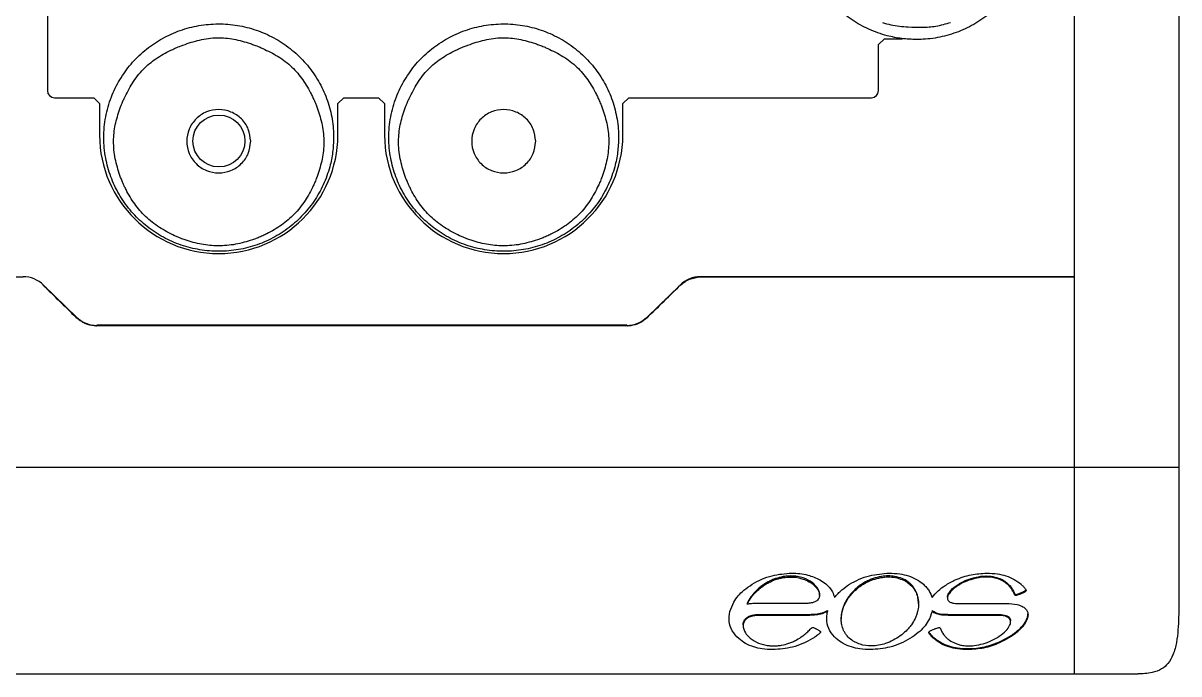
# Model space of a CAD drawing. Extents: x -49 to 275, y -8 to 142.
# Drawn here: x 26.48 to 36.42, y 20.09 to 25.69 of the extents above; entities that cross this region are included whole.
import ezdxf
from ezdxf.enums import TextEntityAlignment as Align

# ---------------------------------------------------------------- set-up
doc = ezdxf.new("R2010")
doc.units = 0
doc.header["$LTSCALE"] = 0.5
doc.header["$MEASUREMENT"] = 0
doc.layers.add('OBJECT', color=7, linetype='CONTINUOUS')
doc.layers.add('RISER', color=7, linetype='CONTINUOUS')
doc.styles.add('ARIAL', font='arial.ttf')

# ---------------------------------------------------------------- blocks, each defined once
blk = doc.blocks.new('*U47')
at = {"layer": 'RISER'}
for p, q in [((23.08, 8.2807), (23.08, -8.9225)), ((23.98, 8.3283), (23.98, -8.3283)), ((14.252, 6.2208), (14.252, -3.9048)), ((21.398, -3.5099), (21.448, -3.4604)), ((21.448, -3.4604), (21.6033, -3.4604)), ((21.398, -3.9048), (21.398, -3.5099)), ((14.314, -3.9662), (14.65, -3.9662)), ((14.7, -4.0157), (14.65, -3.9662)), ((16.8, -3.9662), (16.75, -4.0157)), ((16.8, -3.9662), (17.1, -3.9662)), ((17.15, -4.0157), (17.1, -3.9662)), ((19.25, -3.9662), (19.2, -4.0157)), ((19.25, -3.9662), (21.336, -3.9662)), ((14.7, -4.0157), (14.7, -4.2901)), ((16.75, -4.2901), (16.75, -4.0157)), ((17.15, -4.0157), (17.15, -4.2901)), ((19.2, -4.2901), (19.2, -4.0157)), ((11.01, -5.5065), (14.0433, -5.5065)), ((19.8667, -5.5065), (23.08, -5.5065)), ((19.8701, -5.5065), (19.8702, -5.5081)), ((23.08, -5.5081), (19.8702, -5.5081)), ((14.2129, -5.5761), (14.2159, -5.579)), ((14.2154, -5.5746), (14.2159, -5.579)), ((14.5021, -5.8534), (14.2185, -5.5775)), ((19.6915, -5.5775), (19.4079, -5.8534)), ((19.6948, -5.5787), (19.6943, -5.5748)), ((19.6984, -5.5753), (19.6948, -5.5787)), ((14.493, -5.8503), (14.4976, -5.8548)), ((14.4976, -5.8548), (14.4969, -5.8484)), ((19.4102, -5.8513), (19.4106, -5.8555)), ((19.4131, -5.8531), (19.4106, -5.8555)), ((14.6733, -5.9244), (14.6736, -5.9274)), ((19.2354, -5.9274), (14.6736, -5.9274)), ((19.2327, -5.9244), (14.6773, -5.9244)), ((19.2354, -5.9274), (19.235, -5.9244)), ((23.98, -7.1484), (-23.08, -7.1484)), ((20.513, -8.1026), (20.513, -8.1114)), ((20.643, -8.0805), (20.643, -8.0893)), ((20.6864, -8.0831), (20.6864, -8.0919)), ((20.6876, -8.0833), (20.6876, -8.092)), ((21.3521, -8.1027), (21.3521, -8.1114)), ((21.6016, -8.1026), (21.6016, -8.1114)), ((22.2781, -8.083), (22.2781, -8.0917)), ((22.3215, -8.0805), (22.3215, -8.0893)), ((22.4407, -8.1026), (22.4407, -8.1114)), ((20.3941, -8.166), (20.3941, -8.1748)), ((20.8909, -8.2458), (20.8909, -8.237)), ((21.2317, -8.166), (21.2317, -8.1748)), ((21.6893, -8.166), (21.6893, -8.1748)), ((22.5284, -8.166), (22.5284, -8.1748)), ((22.5643, -8.2251), (22.5643, -8.2339)), ((22.5897, -8.2375), (22.5897, -8.2463)), ((22.6209, -8.2256), (22.6209, -8.2344)), ((22.6532, -8.2107), (22.6532, -8.2194)), ((20.268, -8.3154), (20.268, -8.3241)), ((20.2982, -8.264), (20.2982, -8.2728)), ((20.7709, -8.317), (20.3531, -8.317)), ((21.1377, -8.2636), (21.1377, -8.2723)), ((21.7414, -8.3117), (21.737, -8.264)), ((21.737, -8.264), (21.737, -8.2728)), ((21.7418, -8.3204), (21.7418, -8.3116)), ((21.9898, -8.2628), (21.9898, -8.2715)), ((22.0815, -8.317), (22.4993, -8.317)), ((20.3781, -8.4106), (20.8063, -8.4106)), ((20.3781, -8.4106), (20.3781, -8.4193)), ((20.8063, -8.4193), (20.3781, -8.4193)), ((20.8063, -8.4106), (20.8063, -8.4193)), ((20.9599, -8.3764), (20.9599, -8.3852)), ((21.0767, -8.4438), (21.0767, -8.4525)), ((21.0851, -8.3775), (21.0851, -8.3863)), ((21.8591, -8.3768), (21.8591, -8.3855)), ((21.9954, -8.4106), (22.4236, -8.4106)), ((21.9954, -8.4106), (21.9954, -8.4193)), ((22.4236, -8.4193), (21.9954, -8.4193)), ((22.4236, -8.4106), (22.4236, -8.4193)), ((20.2335, -8.5001), (20.2335, -8.5089)), ((22.5326, -8.4759), (22.5326, -8.4671)), ((20.8969, -8.56), (20.8969, -8.5687)), ((21.8334, -8.5661), (21.8364, -8.5711)), ((21.8364, -8.5711), (21.8364, -8.5798)), ((21.8719, -8.6103), (21.8719, -8.6191)), ((22.1666, -8.7056), (22.1666, -8.7143)), ((22.4381, -8.6469), (22.4381, -8.6556)), ((-23.63, -8.9228), (23.63, -8.9225))]:
    blk.add_line(p, q, dxfattribs=at)
blk.add_circle((15.7265, -4.3388), 0.2235, dxfattribs=at)
for centre, radius, start, end in [((14.3137, -3.9045), 0.0617, 180.28153, 270.27879), ((21.3363, -3.9045), 0.0617, 269.72121, 359.71847), ((15.725, -4.2821), 1.025, 180.44237, 359.55763), ((18.175, -4.2821), 1.025, 180.44237, 359.55763), ((14.0435, -5.7578), 0.2513, 45.84512, 90.04625), ((19.8665, -5.7578), 0.2513, 89.95375, 134.15488), ((14.6771, -5.6732), 0.2513, 225.84512, 270.04625), ((19.2329, -5.6732), 0.2513, 269.95375, 314.15488)]:
    blk.add_arc(centre, radius, start, end, dxfattribs=at)
for centre, start_param, end_param in [((19.8796, -5.8389), 6.233562, 6.259048), ((14.6643, -5.5966), 3.062388, 3.091969), ((19.226, -5.5966), 3.091969, 3.124316)]:
    blk.add_ellipse(centre, major_axis=(-0.0217, 0.3304), ratio=0.754475, start_param=start_param, end_param=end_param, dxfattribs=at)
for points, knots in [([(21.725, -3.4655), (21.7506, -3.4649), (21.8315, -3.463), (21.9668, -3.4401), (22.125, -3.387), (22.2716, -3.3074), (22.4033, -3.205), (22.5152, -3.0816), (22.6052, -2.9416), (22.6695, -2.7886), (22.7074, -2.6273), (22.7169, -2.462), (22.6988, -2.2975), (22.6526, -2.1385), (22.5806, -1.9893), (22.4839, -1.8544), (22.3662, -1.7371), (22.2299, -1.6415), (22.0754, -1.5673), (21.9053, -1.5204), (21.7252, -1.5037), (21.5493, -1.5197), (21.3835, -1.5648), (21.2315, -1.6346), (21.0941, -1.729), (20.9744, -1.8443), (20.8764, -1.9783), (20.8018, -2.1264), (20.754, -2.2852), (20.7332, -2.4496), (20.7412, -2.6153), (20.7767, -2.7774), (20.8397, -2.931), (20.9273, -3.0721), (21.0379, -3.1963), (21.1676, -3.3005), (21.3133, -3.3815), (21.4584, -3.4328), (21.5969, -3.4607), (21.6823, -3.4639), (21.725, -3.4655)], [0, 0, 0, 0, 0.012369, 0.039188, 0.066004, 0.092867, 0.119729, 0.146645, 0.173563, 0.200423, 0.227286, 0.254123, 0.280962, 0.307781, 0.3346, 0.361406, 0.388209, 0.415041, 0.441871, 0.470932, 0.499993, 0.528969, 0.555908, 0.582845, 0.609654, 0.63646, 0.663297, 0.690132, 0.716998, 0.743864, 0.770762, 0.797663, 0.824538, 0.851415, 0.878245, 0.905076, 0.931888, 0.958699, 0.97935, 1, 1, 1, 1]), ([(16.7128, -4.3095), (16.7122, -4.2842), (16.7102, -4.204), (16.6871, -4.07), (16.6335, -3.9134), (16.5531, -3.7682), (16.4497, -3.6378), (16.3251, -3.5269), (16.1837, -3.4379), (16.0292, -3.3742), (15.8663, -3.3366), (15.6994, -3.3272), (15.5332, -3.3452), (15.3727, -3.3909), (15.222, -3.4622), (15.0858, -3.5579), (14.9674, -3.6745), (14.8708, -3.8095), (14.7959, -3.9625), (14.7485, -4.1309), (14.7317, -4.3093), (14.7479, -4.4834), (14.7933, -4.6477), (14.8639, -4.7981), (14.9592, -4.9342), (15.0756, -5.0528), (15.2109, -5.1499), (15.3605, -5.2237), (15.5208, -5.271), (15.6869, -5.2917), (15.8542, -5.2837), (16.0179, -5.2486), (16.173, -5.1862), (16.3155, -5.0994), (16.4409, -4.9899), (16.5461, -4.8614), (16.6279, -4.7171), (16.6797, -4.5734), (16.7079, -4.4363), (16.7111, -4.3517), (16.7128, -4.3095)], [0, 0, 0, 0, 0.012369, 0.039188, 0.066004, 0.092867, 0.119729, 0.146645, 0.173563, 0.200423, 0.227286, 0.254123, 0.280962, 0.307781, 0.3346, 0.361406, 0.388209, 0.415041, 0.441871, 0.470932, 0.499993, 0.528969, 0.555908, 0.582845, 0.609654, 0.63646, 0.663297, 0.690132, 0.716998, 0.743864, 0.770762, 0.797663, 0.824538, 0.851415, 0.878245, 0.905076, 0.931888, 0.958699, 0.97935, 1, 1, 1, 1]), ([(19.1628, -4.3095), (19.1622, -4.2842), (19.1602, -4.204), (19.1371, -4.07), (19.0835, -3.9134), (19.0031, -3.7682), (18.8997, -3.6378), (18.7751, -3.5269), (18.6337, -3.4379), (18.4792, -3.3742), (18.3163, -3.3366), (18.1494, -3.3272), (17.9832, -3.3452), (17.8227, -3.3909), (17.672, -3.4622), (17.5358, -3.5579), (17.4174, -3.6745), (17.3208, -3.8095), (17.2459, -3.9625), (17.1985, -4.1309), (17.1817, -4.3093), (17.1979, -4.4834), (17.2433, -4.6477), (17.3139, -4.7981), (17.4092, -4.9342), (17.5256, -5.0528), (17.6609, -5.1499), (17.8105, -5.2237), (17.9708, -5.271), (18.1369, -5.2917), (18.3042, -5.2837), (18.4679, -5.2486), (18.623, -5.1862), (18.7655, -5.0994), (18.8909, -4.9899), (18.9961, -4.8614), (19.0779, -4.7171), (19.1297, -4.5734), (19.1579, -4.4363), (19.1611, -4.3517), (19.1628, -4.3095)], [0, 0, 0, 0, 0.012369, 0.039188, 0.066004, 0.092867, 0.119729, 0.146645, 0.173563, 0.200423, 0.227286, 0.254123, 0.280962, 0.307781, 0.3346, 0.361406, 0.388209, 0.415041, 0.441871, 0.470932, 0.499993, 0.528969, 0.555908, 0.582845, 0.609654, 0.63646, 0.663297, 0.690132, 0.716998, 0.743864, 0.770762, 0.797663, 0.824538, 0.851415, 0.878245, 0.905076, 0.931888, 0.958699, 0.97935, 1, 1, 1, 1]), ([(21.4306, -3.3187), (21.4547, -3.3262), (21.5272, -3.3489), (21.642, -3.3566), (21.7724, -3.3629), (21.8959, -3.3544), (21.976, -3.331), (22.0178, -3.3189)], [0, 0, 0, 0, 0.126691, 0.380681, 0.580737, 0.780811, 1, 1, 1, 1]), ([(15.4178, -3.5134), (15.465, -3.4974), (15.5607, -3.465), (15.7089, -3.4454), (15.8573, -3.4584), (15.9624, -3.489), (16.0205, -3.5093), (16.0322, -3.5134)], [0, 0, 0, 0, 0.237104, 0.480078, 0.70645, 0.941153, 1, 1, 1, 1]), ([(17.8678, -3.5134), (17.915, -3.4974), (18.0107, -3.465), (18.1589, -3.4454), (18.3073, -3.4584), (18.4124, -3.489), (18.4705, -3.5093), (18.4822, -3.5134)], [0, 0, 0, 0, 0.237104, 0.480078, 0.70645, 0.941153, 1, 1, 1, 1]), ([(14.9117, -3.973), (14.9339, -3.9285), (14.9791, -3.8384), (15.0712, -3.7203), (15.1846, -3.6258), (15.2792, -3.5745), (15.3349, -3.5481), (15.3461, -3.5428)], [0, 0, 0, 0, 0.237041, 0.479952, 0.706243, 0.940855, 1, 1, 1, 1]), ([(15.3461, -3.5428), (15.3595, -3.5368), (15.3831, -3.5263), (15.4073, -3.5173), (15.4178, -3.5134)], [0, 0, 0, 0, 0.566902, 1, 1, 1, 1]), ([(16.0322, -3.5134), (16.0459, -3.5185), (16.0701, -3.5276), (16.0937, -3.5382), (16.1039, -3.5428)], [0, 0, 0, 0, 0.56691, 1, 1, 1, 1]), ([(16.1039, -3.5428), (16.1484, -3.5644), (16.2385, -3.6082), (16.3559, -3.6976), (16.4523, -3.8109), (16.5063, -3.9067), (16.533, -3.9619), (16.5383, -3.973)], [0, 0, 0, 0, 0.237041, 0.479952, 0.706243, 0.940855, 1, 1, 1, 1]), ([(17.3617, -3.973), (17.3839, -3.9285), (17.4291, -3.8384), (17.5212, -3.7203), (17.6346, -3.6258), (17.7292, -3.5745), (17.7849, -3.5481), (17.7961, -3.5428)], [0, 0, 0, 0, 0.237041, 0.479952, 0.706243, 0.940855, 1, 1, 1, 1]), ([(17.7961, -3.5428), (17.8095, -3.5368), (17.8331, -3.5263), (17.8573, -3.5173), (17.8678, -3.5134)], [0, 0, 0, 0, 0.566902, 1, 1, 1, 1]), ([(18.4822, -3.5134), (18.4959, -3.5185), (18.5201, -3.5276), (18.5437, -3.5382), (18.5539, -3.5428)], [0, 0, 0, 0, 0.56691, 1, 1, 1, 1]), ([(18.5539, -3.5428), (18.5984, -3.5644), (18.6885, -3.6082), (18.8059, -3.6976), (18.9023, -3.8109), (18.9563, -3.9067), (18.983, -3.9619), (18.9883, -3.973)], [0, 0, 0, 0, 0.237041, 0.479952, 0.706243, 0.940855, 1, 1, 1, 1]), ([(14.8819, -4.044), (14.8871, -4.0304), (14.8963, -4.0064), (14.907, -3.9831), (14.9117, -3.973)], [0, 0, 0, 0, 0.56691, 1, 1, 1, 1]), ([(16.5383, -3.973), (16.5444, -3.9862), (16.555, -4.0096), (16.5641, -4.0336), (16.568, -4.044)], [0, 0, 0, 0, 0.566902, 1, 1, 1, 1]), ([(17.3319, -4.044), (17.3371, -4.0304), (17.3463, -4.0064), (17.357, -3.9831), (17.3617, -3.973)], [0, 0, 0, 0, 0.56691, 1, 1, 1, 1]), ([(18.9883, -3.973), (18.9944, -3.9862), (19.005, -4.0096), (19.0141, -4.0336), (19.018, -4.044)], [0, 0, 0, 0, 0.566902, 1, 1, 1, 1]), ([(14.8819, -4.6524), (14.8662, -4.6052), (14.8344, -4.5096), (14.8166, -4.361), (14.8286, -4.215), (14.8574, -4.1131), (14.8778, -4.0556), (14.8819, -4.044)], [0, 0, 0, 0, 0.237104, 0.480078, 0.70645, 0.941153, 1, 1, 1, 1]), ([(16, -4.3408), (15.9959, -4.3765), (15.9876, -4.4478), (15.924, -4.5385), (15.833, -4.599), (15.7249, -4.6202), (15.6171, -4.599), (15.5256, -4.5385), (15.4643, -4.4478), (15.4428, -4.3407), (15.4644, -4.2337), (15.5256, -4.1432), (15.6172, -4.0826), (15.7252, -4.0614), (15.8333, -4.0828), (15.9241, -4.1434), (15.9876, -4.234), (15.9959, -4.3052), (16, -4.3408)], [0, 0, 0, 0, 0.062492, 0.125041, 0.187557, 0.250026, 0.312475, 0.37493, 0.437417, 0.500163, 0.562611, 0.625071, 0.687568, 0.750119, 0.812629, 0.875095, 0.937543, 1, 1, 1, 1]), ([(16.568, -4.044), (16.5838, -4.0904), (16.6156, -4.1842), (16.6334, -4.3291), (16.6214, -4.4771), (16.5926, -4.5832), (16.5722, -4.6409), (16.568, -4.6524)], [0, 0, 0, 0, 0.237104, 0.480078, 0.70645, 0.941153, 1, 1, 1, 1]), ([(17.3319, -4.6524), (17.3162, -4.6052), (17.2844, -4.5096), (17.2666, -4.361), (17.2786, -4.215), (17.3074, -4.1131), (17.3278, -4.0556), (17.3319, -4.044)], [0, 0, 0, 0, 0.237104, 0.480078, 0.70645, 0.941153, 1, 1, 1, 1]), ([(18.45, -4.3408), (18.4459, -4.3765), (18.4376, -4.4478), (18.374, -4.5385), (18.283, -4.599), (18.1749, -4.6202), (18.0671, -4.599), (17.9756, -4.5385), (17.9143, -4.4478), (17.8928, -4.3407), (17.9144, -4.2337), (17.9756, -4.1432), (18.0672, -4.0826), (18.1752, -4.0614), (18.2833, -4.0828), (18.3741, -4.1434), (18.4376, -4.234), (18.4459, -4.3052), (18.45, -4.3408)], [0, 0, 0, 0, 0.062492, 0.125041, 0.187557, 0.250026, 0.312475, 0.37493, 0.437417, 0.500163, 0.562611, 0.625071, 0.687568, 0.750119, 0.812629, 0.875095, 0.937543, 1, 1, 1, 1]), ([(19.018, -4.044), (19.0338, -4.0904), (19.0656, -4.1842), (19.0834, -4.3291), (19.0714, -4.4771), (19.0426, -4.5832), (19.0222, -4.6409), (19.018, -4.6524)], [0, 0, 0, 0, 0.237104, 0.480078, 0.70645, 0.941153, 1, 1, 1, 1]), ([(14.9117, -4.7234), (14.9056, -4.7102), (14.895, -4.6868), (14.8859, -4.6628), (14.8819, -4.6524)], [0, 0, 0, 0, 0.566902, 1, 1, 1, 1]), ([(16.568, -4.6524), (16.5629, -4.666), (16.5537, -4.69), (16.543, -4.7133), (16.5383, -4.7234)], [0, 0, 0, 0, 0.56691, 1, 1, 1, 1]), ([(17.3617, -4.7234), (17.3556, -4.7102), (17.345, -4.6868), (17.3359, -4.6628), (17.3319, -4.6524)], [0, 0, 0, 0, 0.566902, 1, 1, 1, 1]), ([(19.018, -4.6524), (19.0129, -4.666), (19.0037, -4.69), (18.993, -4.7133), (18.9883, -4.7234)], [0, 0, 0, 0, 0.56691, 1, 1, 1, 1]), ([(15.3461, -5.1537), (15.3016, -5.1312), (15.2115, -5.0856), (15.0941, -4.9925), (14.9977, -4.8812), (14.9437, -4.7896), (14.917, -4.7345), (14.9117, -4.7234)], [0, 0, 0, 0, 0.237041, 0.479952, 0.706243, 0.940855, 1, 1, 1, 1]), ([(16.5383, -4.7234), (16.5161, -4.7671), (16.4709, -4.8554), (16.3788, -4.9698), (16.2654, -5.0663), (16.1708, -5.1218), (16.1151, -5.1483), (16.1039, -5.1537)], [0, 0, 0, 0, 0.237041, 0.479952, 0.706243, 0.940855, 1, 1, 1, 1]), ([(17.7961, -5.1537), (17.7516, -5.1312), (17.6615, -5.0856), (17.5441, -4.9925), (17.4477, -4.8812), (17.3937, -4.7896), (17.367, -4.7345), (17.3617, -4.7234)], [0, 0, 0, 0, 0.237041, 0.479952, 0.706243, 0.940855, 1, 1, 1, 1]), ([(18.9883, -4.7234), (18.9661, -4.7671), (18.9209, -4.8554), (18.8288, -4.9698), (18.7154, -5.0663), (18.6208, -5.1218), (18.5651, -5.1483), (18.5539, -5.1537)], [0, 0, 0, 0, 0.237041, 0.479952, 0.706243, 0.940855, 1, 1, 1, 1]), ([(15.4178, -5.1831), (15.4041, -5.1779), (15.3799, -5.1689), (15.3563, -5.1583), (15.3461, -5.1537)], [0, 0, 0, 0, 0.56691, 1, 1, 1, 1]), ([(16.1039, -5.1537), (16.0905, -5.1596), (16.0669, -5.1702), (16.0427, -5.1792), (16.0322, -5.1831)], [0, 0, 0, 0, 0.566902, 1, 1, 1, 1]), ([(17.8678, -5.1831), (17.8541, -5.1779), (17.8299, -5.1689), (17.8063, -5.1583), (17.7961, -5.1537)], [0, 0, 0, 0, 0.56691, 1, 1, 1, 1]), ([(18.5539, -5.1537), (18.5405, -5.1596), (18.5169, -5.1702), (18.4927, -5.1792), (18.4822, -5.1831)], [0, 0, 0, 0, 0.566902, 1, 1, 1, 1]), ([(16.0322, -5.1831), (15.985, -5.1982), (15.8893, -5.2288), (15.7411, -5.2446), (15.5927, -5.2337), (15.4876, -5.2073), (15.4295, -5.1871), (15.4178, -5.1831)], [0, 0, 0, 0, 0.237104, 0.480078, 0.70645, 0.941153, 1, 1, 1, 1]), ([(18.4822, -5.1831), (18.435, -5.1982), (18.3393, -5.2288), (18.1911, -5.2446), (18.0427, -5.2337), (17.9376, -5.2073), (17.8795, -5.1871), (17.8678, -5.1831)], [0, 0, 0, 0, 0.237104, 0.480078, 0.70645, 0.941153, 1, 1, 1, 1]), ([(19.6984, -5.5753), (19.7225, -5.5569), (19.7713, -5.5198), (19.8328, -5.5121), (19.8639, -5.5082)], [0, 0, 0, 0, 0.494204, 1, 1, 1, 1]), ([(14.2159, -5.579), (14.2284, -5.5912), (14.2811, -5.6429), (14.3735, -5.7332), (14.4534, -5.8115), (14.493, -5.8503)], [0, 0, 0, 0, 0.134735, 0.571092, 1, 1, 1, 1]), ([(19.4131, -5.8531), (19.4538, -5.8135), (19.5454, -5.7242), (19.6393, -5.6328), (19.6925, -5.5809), (19.6948, -5.5787)], [0, 0, 0, 0, 0.433403, 0.9757115, 1, 1, 1, 1]), ([(14.4976, -5.8548), (14.522, -5.8742), (14.5682, -5.911), (14.6311, -5.9253), (14.6624, -5.927), (14.6662, -5.9272)], [0, 0, 0, 0, 0.495987, 0.938378, 1, 1, 1, 1]), ([(19.2434, -5.9272), (19.2523, -5.9265), (19.2861, -5.924), (19.3473, -5.9064), (19.3888, -5.8731), (19.4106, -5.8555)], [0, 0, 0, 0, 0.144553, 0.548828, 1, 1, 1, 1]), ([(20.311, -8.1518), (20.3382, -8.1365), (20.3924, -8.1061), (20.5059, -8.0669), (20.5943, -8.0603), (20.6511, -8.056)], [0, 0, 0, 0, 0.263139, 0.526196, 1, 1, 1, 1]), ([(20.513, -8.1026), (20.5019, -8.1067), (20.4798, -8.115), (20.4391, -8.1349), (20.4118, -8.1538), (20.3941, -8.166)], [0, 0, 0, 0, 0.260499, 0.520991, 1, 1, 1, 1]), ([(20.3941, -8.1748), (20.4036, -8.168), (20.4226, -8.1544), (20.4615, -8.1316), (20.4928, -8.1193), (20.513, -8.1114)], [0, 0, 0, 0, 0.2604662, 0.5209521, 1, 1, 1, 1]), ([(20.643, -8.0805), (20.6318, -8.0808), (20.6096, -8.0814), (20.5656, -8.0871), (20.534, -8.0964), (20.513, -8.1026)], [0, 0, 0, 0, 0.25183, 0.503651, 1, 1, 1, 1]), ([(20.513, -8.1114), (20.5235, -8.108), (20.5447, -8.1013), (20.5879, -8.092), (20.621, -8.0904), (20.643, -8.0893)], [0, 0, 0, 0, 0.251802, 0.503619, 1, 1, 1, 1]), ([(20.6864, -8.0831), (20.6827, -8.0827), (20.6753, -8.0819), (20.6608, -8.0808), (20.65, -8.0807), (20.643, -8.0805)], [0, 0, 0, 0, 0.2583393, 0.5166743, 1, 1, 1, 1]), ([(20.643, -8.0893), (20.6467, -8.0893), (20.6542, -8.0894), (20.6687, -8.09), (20.6795, -8.0912), (20.6864, -8.0919)], [0, 0, 0, 0, 0.25833, 0.516663, 1, 1, 1, 1]), ([(20.6511, -8.056), (20.6745, -8.0568), (20.7213, -8.0584), (20.8052, -8.0729), (20.8603, -8.0988), (20.8944, -8.1147)], [0, 0, 0, 0, 0.276591, 0.5533509, 1, 1, 1, 1]), ([(20.6876, -8.0833), (20.6875, -8.0833), (20.6873, -8.0832), (20.6869, -8.0832), (20.6866, -8.0832), (20.6864, -8.0831)], [0, 0, 0, 0, 0.258028, 0.516047, 1, 1, 1, 1]), ([(20.6864, -8.0919), (20.6865, -8.0919), (20.6867, -8.0919), (20.6871, -8.092), (20.6874, -8.092), (20.6876, -8.092)], [0, 0, 0, 0, 0.258014, 0.516031, 1, 1, 1, 1]), ([(20.8902, -8.237), (20.8903, -8.2345), (20.8912, -8.2219), (20.8806, -8.1943), (20.8505, -8.1528), (20.7896, -8.1094), (20.7292, -8.0891), (20.6923, -8.0839), (20.6876, -8.0833)], [0, 0, 0, 0, 0.0281592, 0.143499, 0.3231236, 0.5980939, 0.9481537, 1, 1, 1, 1]), ([(20.6876, -8.092), (20.7213, -8.0994), (20.7806, -8.1122), (20.8438, -8.156), (20.877, -8.1961), (20.8902, -8.2279), (20.8918, -8.2531), (20.8855, -8.2734), (20.8716, -8.291), (20.846, -8.3068), (20.8107, -8.3157), (20.7836, -8.3166), (20.7709, -8.317)], [0, 0, 0, 0, 0.235561, 0.413554, 0.52489, 0.602005, 0.65791, 0.70544, 0.753004, 0.814253, 0.912454, 1, 1, 1, 1]), ([(20.8944, -8.1147), (20.8944, -8.1147), (20.8944, -8.1147), (20.8944, -8.1147), (20.8944, -8.1147), (20.8944, -8.1147), (20.8945, -8.1147)], [0, 0, 0, 0, 0.451608, 0.62168, 0.792362, 1, 1, 1, 1]), ([(20.8945, -8.1147), (20.9114, -8.1257), (20.9536, -8.1531), (21.0014, -8.2049), (21.0145, -8.25), (21.0194, -8.2669)], [0, 0, 0, 0, 0.294688, 0.735582, 1, 1, 1, 1]), ([(21.1487, -8.1518), (21.1759, -8.1367), (21.2303, -8.1066), (21.3443, -8.0671), (21.4332, -8.0604), (21.4906, -8.056)], [0, 0, 0, 0, 0.261874, 0.523704, 1, 1, 1, 1]), ([(21.3521, -8.1027), (21.3408, -8.1069), (21.3182, -8.1152), (21.2772, -8.1353), (21.2495, -8.154), (21.2317, -8.166)], [0, 0, 0, 0, 0.2630115, 0.52601, 1, 1, 1, 1]), ([(21.2317, -8.1748), (21.2415, -8.168), (21.2609, -8.1543), (21.3004, -8.1317), (21.3319, -8.1193), (21.3521, -8.1114)], [0, 0, 0, 0, 0.262968, 0.525958, 1, 1, 1, 1]), ([(21.6016, -8.1026), (21.5801, -8.0957), (21.5225, -8.0771), (21.4349, -8.0791), (21.3753, -8.0961), (21.3521, -8.1027)], [0, 0, 0, 0, 0.266749, 0.714294, 1, 1, 1, 1]), ([(21.3521, -8.1114), (21.3736, -8.1052), (21.4351, -8.0875), (21.5231, -8.0855), (21.5821, -8.1049), (21.6016, -8.1114)], [0, 0, 0, 0, 0.2656074, 0.757334, 1, 1, 1, 1]), ([(21.4906, -8.056), (21.5208, -8.0572), (21.5762, -8.0594), (21.6554, -8.0782), (21.7258, -8.1065), (21.7649, -8.137), (21.7838, -8.1518)], [0, 0, 0, 0, 0.284529, 0.523068, 0.769282, 1, 1, 1, 1]), ([(21.6893, -8.166), (21.6832, -8.1592), (21.6708, -8.1455), (21.6425, -8.1225), (21.6178, -8.1105), (21.6016, -8.1026)], [0, 0, 0, 0, 0.25584, 0.511701, 1, 1, 1, 1]), ([(21.6016, -8.1114), (21.6102, -8.1152), (21.6273, -8.123), (21.6584, -8.1426), (21.6771, -8.162), (21.6893, -8.1748)], [0, 0, 0, 0, 0.255782, 0.511631, 1, 1, 1, 1]), ([(21.858, -8.2666), (21.8742, -8.2466), (21.9064, -8.2066), (21.9754, -8.1561), (22.0282, -8.1295), (22.0576, -8.1147)], [0, 0, 0, 0, 0.307995, 0.61401, 1, 1, 1, 1]), ([(21.99, -8.2627), (21.9899, -8.2623), (21.9891, -8.256), (21.9948, -8.239), (22.0162, -8.204), (22.0812, -8.1489), (22.1736, -8.1016), (22.2501, -8.088), (22.2781, -8.083)], [0, 0, 0, 0, 0.003793, 0.055462, 0.149714, 0.358123, 0.764642, 1, 1, 1, 1]), ([(22.2781, -8.0917), (22.2313, -8.1018), (22.1604, -8.117), (22.0763, -8.1635), (22.0284, -8.2016), (22.0011, -8.2354), (21.9911, -8.2577), (21.989, -8.2733), (21.9921, -8.2861), (21.9998, -8.2969), (22.0149, -8.3073), (22.043, -8.3157), (22.0668, -8.3165), (22.0815, -8.317)], [0, 0, 0, 0, 0.298856, 0.452963, 0.606368, 0.689238, 0.732761, 0.766128, 0.791993, 0.817907, 0.851137, 0.907619, 1, 1, 1, 1]), ([(22.0576, -8.1147), (22.0797, -8.1056), (22.1239, -8.0873), (22.2145, -8.0629), (22.2841, -8.0588), (22.3297, -8.056)], [0, 0, 0, 0, 0.25721, 0.514411, 1, 1, 1, 1]), ([(22.2781, -8.083), (22.2817, -8.0826), (22.289, -8.0819), (22.3034, -8.0808), (22.3143, -8.0807), (22.3215, -8.0805)], [0, 0, 0, 0, 0.250911, 0.501822, 1, 1, 1, 1]), ([(22.3215, -8.0893), (22.3179, -8.0893), (22.3106, -8.0894), (22.2961, -8.09), (22.2853, -8.091), (22.2781, -8.0917)], [0, 0, 0, 0, 0.250912, 0.501823, 1, 1, 1, 1]), ([(22.3215, -8.0805), (22.3327, -8.0808), (22.3549, -8.0814), (22.3954, -8.087), (22.4233, -8.0966), (22.4407, -8.1026)], [0, 0, 0, 0, 0.273129, 0.546339, 1, 1, 1, 1]), ([(22.4407, -8.1114), (22.4303, -8.1075), (22.4096, -8.0998), (22.3696, -8.0913), (22.34, -8.0901), (22.3215, -8.0893)], [0, 0, 0, 0, 0.273352, 0.546605, 1, 1, 1, 1]), ([(22.3297, -8.056), (22.3598, -8.0572), (22.4152, -8.0594), (22.4944, -8.0782), (22.5648, -8.1065), (22.6039, -8.137), (22.6228, -8.1518)], [0, 0, 0, 0, 0.284498, 0.523063, 0.769304, 1, 1, 1, 1]), ([(22.4407, -8.1026), (22.4493, -8.1065), (22.4664, -8.1142), (22.4975, -8.1339), (22.5161, -8.1533), (22.5284, -8.166)], [0, 0, 0, 0, 0.255817, 0.511701, 1, 1, 1, 1]), ([(22.5284, -8.1748), (22.5222, -8.168), (22.5099, -8.1543), (22.4816, -8.1312), (22.4569, -8.1192), (22.4407, -8.1114)], [0, 0, 0, 0, 0.255875, 0.51177, 1, 1, 1, 1]), ([(20.1201, -8.3863), (20.1299, -8.3587), (20.1543, -8.2897), (20.2257, -8.2106), (20.2869, -8.1684), (20.311, -8.1518)], [0, 0, 0, 0, 0.289087, 0.720187, 1, 1, 1, 1]), ([(20.3941, -8.166), (20.3845, -8.1736), (20.3652, -8.1888), (20.3317, -8.2205), (20.3112, -8.2471), (20.2982, -8.264)], [0, 0, 0, 0, 0.265172, 0.53037, 1, 1, 1, 1]), ([(20.2982, -8.2728), (20.3053, -8.2631), (20.3197, -8.2437), (20.3509, -8.2099), (20.3773, -8.1885), (20.3941, -8.1748)], [0, 0, 0, 0, 0.265234, 0.530444, 1, 1, 1, 1]), ([(21.0194, -8.2669), (21.0292, -8.255), (21.0489, -8.2313), (21.0912, -8.1915), (21.1264, -8.1672), (21.1487, -8.1518)], [0, 0, 0, 0, 0.268415, 0.536745, 1, 1, 1, 1]), ([(21.2317, -8.166), (21.2224, -8.1736), (21.2037, -8.1886), (21.1709, -8.2202), (21.1507, -8.2466), (21.1377, -8.2636)], [0, 0, 0, 0, 0.2627472, 0.5255142, 1, 1, 1, 1]), ([(21.1377, -8.2723), (21.1448, -8.2628), (21.1588, -8.2438), (21.1892, -8.2102), (21.2151, -8.1887), (21.2317, -8.1748)], [0, 0, 0, 0, 0.262797, 0.525573, 1, 1, 1, 1]), ([(21.737, -8.264), (21.7348, -8.2549), (21.7303, -8.2365), (21.7162, -8.2026), (21.6999, -8.1804), (21.6893, -8.166)], [0, 0, 0, 0, 0.25966, 0.519361, 1, 1, 1, 1]), ([(21.6893, -8.1748), (21.6953, -8.1824), (21.7071, -8.1976), (21.7251, -8.2298), (21.7324, -8.2559), (21.737, -8.2728)], [0, 0, 0, 0, 0.25966, 0.519362, 1, 1, 1, 1]), ([(21.7838, -8.1518), (21.7928, -8.1605), (21.8107, -8.178), (21.8386, -8.2154), (21.8505, -8.2468), (21.858, -8.2666)], [0, 0, 0, 0, 0.268645, 0.537421, 1, 1, 1, 1]), ([(22.5284, -8.166), (22.5321, -8.1707), (22.5396, -8.1801), (22.5524, -8.1995), (22.5596, -8.215), (22.5643, -8.2251)], [0, 0, 0, 0, 0.257713, 0.515439, 1, 1, 1, 1]), ([(22.5643, -8.2339), (22.5619, -8.2285), (22.5571, -8.2176), (22.5458, -8.1974), (22.5353, -8.1837), (22.5284, -8.1748)], [0, 0, 0, 0, 0.257728, 0.515456, 1, 1, 1, 1]), ([(22.5643, -8.2251), (22.5653, -8.2277), (22.567, -8.2317), (22.5703, -8.2362), (22.5736, -8.2385), (22.578, -8.2396), (22.5835, -8.2392), (22.5875, -8.2381), (22.5897, -8.2375)], [0, 0, 0, 0, 0.262353, 0.402703, 0.512768, 0.623096, 0.798046, 1, 1, 1, 1]), ([(22.5897, -8.2463), (22.5867, -8.2471), (22.5823, -8.2483), (22.5765, -8.2481), (22.5729, -8.2469), (22.5694, -8.244), (22.5666, -8.2394), (22.565, -8.2357), (22.5643, -8.2339)], [0, 0, 0, 0, 0.2777843, 0.4041328, 0.5112257, 0.6182554, 0.8152215, 1, 1, 1, 1]), ([(22.5897, -8.2375), (22.5924, -8.2367), (22.5977, -8.235), (22.6081, -8.2311), (22.6158, -8.2278), (22.6209, -8.2256)], [0, 0, 0, 0, 0.251495, 0.502932, 1, 1, 1, 1]), ([(22.6209, -8.2344), (22.6183, -8.2355), (22.6132, -8.2377), (22.6029, -8.242), (22.595, -8.2446), (22.5897, -8.2463)], [0, 0, 0, 0, 0.251414, 0.502838, 1, 1, 1, 1]), ([(22.6209, -8.2256), (22.6237, -8.2245), (22.6292, -8.2222), (22.6401, -8.2175), (22.648, -8.2134), (22.6532, -8.2107)], [0, 0, 0, 0, 0.251694, 0.503401, 1, 1, 1, 1]), ([(22.6532, -8.2194), (22.6506, -8.2209), (22.6454, -8.2237), (22.6346, -8.2287), (22.6263, -8.2321), (22.6209, -8.2344)], [0, 0, 0, 0, 0.251778, 0.503498, 1, 1, 1, 1]), ([(22.6228, -8.1518), (22.6263, -8.155), (22.6332, -8.1614), (22.6458, -8.1745), (22.6542, -8.185), (22.6596, -8.1919)], [0, 0, 0, 0, 0.258509, 0.517026, 1, 1, 1, 1]), ([(22.66, -8.192), (22.6624, -8.1955), (22.6657, -8.2), (22.6662, -8.2068), (22.6644, -8.211), (22.66, -8.2154), (22.6559, -8.2179), (22.6532, -8.2194)], [0, 0, 0, 0, 0.355197, 0.472141, 0.589961, 0.740825, 1, 1, 1, 1]), ([(22.6532, -8.2107), (22.6558, -8.2093), (22.6592, -8.2074), (22.6619, -8.2045), (22.6626, -8.2038)], [0, 0, 0, 0, 0.729003, 1, 1, 1, 1]), ([(22.6596, -8.1919), (22.6596, -8.1919), (22.6597, -8.1919), (22.6598, -8.192), (22.6599, -8.192), (22.66, -8.192)], [0, 0, 0, 0, 0.273694, 0.547351, 1, 1, 1, 1]), ([(20.2982, -8.264), (20.2953, -8.2682), (20.2896, -8.2766), (20.2791, -8.2935), (20.2724, -8.3067), (20.268, -8.3154)], [0, 0, 0, 0, 0.253573, 0.507148, 1, 1, 1, 1]), ([(20.268, -8.3241), (20.2702, -8.3196), (20.2747, -8.3107), (20.2844, -8.2933), (20.2927, -8.281), (20.2982, -8.2728)], [0, 0, 0, 0, 0.253578, 0.507155, 1, 1, 1, 1]), ([(20.3531, -8.317), (20.3453, -8.3171), (20.3295, -8.3173), (20.301, -8.3191), (20.2806, -8.3222), (20.268, -8.3241)], [0, 0, 0, 0, 0.275919, 0.551856, 1, 1, 1, 1]), ([(21.1377, -8.2636), (21.1318, -8.2726), (21.1198, -8.2908), (21.1003, -8.3283), (21.0911, -8.358), (21.0851, -8.3775)], [0, 0, 0, 0, 0.2565269, 0.5130839, 1, 1, 1, 1]), ([(21.0851, -8.3863), (21.088, -8.3759), (21.0938, -8.3553), (21.1099, -8.3165), (21.1267, -8.2898), (21.1377, -8.2723)], [0, 0, 0, 0, 0.2565875, 0.5131555, 1, 1, 1, 1]), ([(21.737, -8.2728), (21.7387, -8.283), (21.7421, -8.3035), (21.7422, -8.3418), (21.7369, -8.3691), (21.7335, -8.3863)], [0, 0, 0, 0, 0.2709663, 0.5418696, 1, 1, 1, 1]), ([(22.4993, -8.317), (22.53, -8.3182), (22.5752, -8.3199), (22.6294, -8.3378), (22.6591, -8.3573), (22.6769, -8.3812), (22.6845, -8.409), (22.6805, -8.4461), (22.6534, -8.5017), (22.5966, -8.5604), (22.5202, -8.6153), (22.4655, -8.6422), (22.4381, -8.6556)], [0, 0, 0, 0, 0.1517463, 0.2232793, 0.282798, 0.3284966, 0.3742726, 0.4317339, 0.5223033, 0.6932482, 0.8464971, 1, 1, 1, 1]), ([(23.98, -8.3283), (23.979, -8.4), (23.9775, -8.5083), (23.9612, -8.6524), (23.9359, -8.7516), (23.893, -8.8317), (23.8298, -8.8865), (23.7583, -8.9117), (23.6896, -8.9213), (23.6492, -8.9221), (23.63, -8.9225)], [0, 0, 0, 0, 0.269132, 0.40698, 0.544126, 0.651603, 0.742262, 0.849745, 0.928648, 1, 1, 1, 1]), ([(20.1953, -8.6191), (20.1753, -8.598), (20.1352, -8.5557), (20.1074, -8.4714), (20.1159, -8.4147), (20.1201, -8.3863)], [0, 0, 0, 0, 0.331584, 0.664851, 1, 1, 1, 1]), ([(20.3781, -8.4193), (20.349, -8.4209), (20.3091, -8.4231), (20.2648, -8.4459), (20.2434, -8.4677), (20.2333, -8.4939), (20.233, -8.5243), (20.2461, -8.5626), (20.2829, -8.6097), (20.3461, -8.6522), (20.4078, -8.6726), (20.4439, -8.678), (20.4516, -8.6792)], [0, 0, 0, 0, 0.1722766, 0.2356673, 0.2995805, 0.3574116, 0.4106956, 0.4921704, 0.6115145, 0.7801265, 0.9531087, 1, 1, 1, 1]), ([(20.2347, -8.5001), (20.2345, -8.4953), (20.2338, -8.4809), (20.2438, -8.4591), (20.2649, -8.4369), (20.3022, -8.418), (20.3426, -8.4112), (20.3705, -8.4107), (20.3781, -8.4106)], [0, 0, 0, 0, 0.0791621, 0.2376386, 0.3751801, 0.5666567, 0.8817382, 1, 1, 1, 1]), ([(20.8063, -8.4106), (20.8232, -8.41), (20.8578, -8.409), (20.9108, -8.3999), (20.9433, -8.3844), (20.9599, -8.3764)], [0, 0, 0, 0, 0.316756, 0.651042, 1, 1, 1, 1]), ([(20.9599, -8.3852), (20.9448, -8.3925), (20.9137, -8.4077), (20.8609, -8.4175), (20.8247, -8.4187), (20.8063, -8.4193)], [0, 0, 0, 0, 0.319108, 0.654916, 1, 1, 1, 1]), ([(21.0329, -8.6191), (21.0131, -8.5975), (20.9734, -8.5544), (20.947, -8.4702), (20.9554, -8.4141), (20.9596, -8.3863)], [0, 0, 0, 0, 0.334929, 0.671431, 1, 1, 1, 1]), ([(20.9596, -8.3863), (20.9597, -8.3862), (20.9597, -8.386), (20.9598, -8.3856), (20.9599, -8.3854), (20.9599, -8.3852)], [0, 0, 0, 0, 0.255446, 0.510893, 1, 1, 1, 1]), ([(21.0851, -8.3775), (21.0831, -8.3876), (21.0789, -8.4077), (21.0759, -8.4301), (21.0771, -8.442), (21.0772, -8.4438)], [0, 0, 0, 0, 0.4611975, 0.9225239, 1, 1, 1, 1]), ([(21.0814, -8.4997), (21.0798, -8.4896), (21.0765, -8.4693), (21.0764, -8.431), (21.0817, -8.4036), (21.0851, -8.3863)], [0, 0, 0, 0, 0.269902, 0.539747, 1, 1, 1, 1]), ([(21.8589, -8.3863), (21.8491, -8.414), (21.8247, -8.4828), (21.7534, -8.5611), (21.6921, -8.6027), (21.668, -8.6191)], [0, 0, 0, 0, 0.289099, 0.720103, 1, 1, 1, 1]), ([(21.7335, -8.3863), (21.7306, -8.3965), (21.7248, -8.417), (21.7088, -8.4556), (21.692, -8.482), (21.6809, -8.4993)], [0, 0, 0, 0, 0.256169, 0.512324, 1, 1, 1, 1]), ([(21.8591, -8.3855), (21.8591, -8.3856), (21.8591, -8.3857), (21.859, -8.386), (21.8589, -8.3862), (21.8589, -8.3863)], [0, 0, 0, 0, 0.259372, 0.518746, 1, 1, 1, 1]), ([(21.8591, -8.3768), (21.8706, -8.3839), (21.9014, -8.4032), (21.9503, -8.4095), (21.9843, -8.4103), (21.9954, -8.4106)], [0, 0, 0, 0, 0.286917, 0.766641, 1, 1, 1, 1]), ([(21.9954, -8.4193), (21.9786, -8.4189), (21.9495, -8.4181), (21.9047, -8.4099), (21.8751, -8.3983), (21.8608, -8.3869), (21.8591, -8.3855)], [0, 0, 0, 0, 0.350624, 0.606984, 0.954024, 1, 1, 1, 1]), ([(22.2206, -8.6792), (22.2461, -8.6748), (22.297, -8.666), (22.3695, -8.6378), (22.4375, -8.6006), (22.4908, -8.5568), (22.5214, -8.5172), (22.5324, -8.4881), (22.5334, -8.4687), (22.5271, -8.4526), (22.5155, -8.4396), (22.4926, -8.427), (22.4603, -8.4203), (22.4352, -8.4196), (22.4236, -8.4193)], [0, 0, 0, 0, 0.1433644, 0.286846, 0.4338497, 0.5802675, 0.6783245, 0.7198985, 0.761888, 0.790549, 0.8191892, 0.8606855, 0.9355899, 1, 1, 1, 1]), ([(22.4236, -8.4106), (22.4425, -8.4112), (22.4694, -8.4122), (22.5023, -8.4229), (22.5202, -8.4345), (22.5298, -8.4494), (22.5332, -8.4602), (22.5323, -8.466), (22.5321, -8.4671)], [0, 0, 0, 0, 0.4062054, 0.5777951, 0.7511845, 0.8635422, 0.9759082, 1, 1, 1, 1]), ([(22.4381, -8.6469), (22.4671, -8.6326), (22.5249, -8.6041), (22.6022, -8.5471), (22.6537, -8.4902), (22.6797, -8.4406), (22.6809, -8.4168), (22.6815, -8.4063)], [0, 0, 0, 0, 0.265822, 0.531078, 0.795416, 0.909526, 1, 1, 1, 1]), ([(20.7474, -8.5962), (20.7532, -8.5916), (20.7648, -8.5825), (20.7864, -8.5637), (20.8009, -8.5485), (20.8104, -8.5385)], [0, 0, 0, 0, 0.258132, 0.516269, 1, 1, 1, 1]), ([(20.8104, -8.5385), (20.8123, -8.5364), (20.8166, -8.5316), (20.8236, -8.5261), (20.8315, -8.5241), (20.8356, -8.5247), (20.8376, -8.525)], [0, 0, 0, 0, 0.269485, 0.623102, 0.815189, 1, 1, 1, 1]), ([(20.8376, -8.525), (20.8413, -8.5262), (20.8484, -8.5285), (20.8581, -8.5332), (20.8642, -8.5364), (20.8673, -8.538)], [0, 0, 0, 0, 0.361051, 0.680193, 1, 1, 1, 1]), ([(20.8673, -8.538), (20.8708, -8.5398), (20.8773, -8.5433), (20.8867, -8.5486), (20.8921, -8.5528), (20.8948, -8.5549)], [0, 0, 0, 0, 0.36558, 0.6814527, 1, 1, 1, 1]), ([(21.1273, -8.5962), (21.1217, -8.5887), (21.1104, -8.5739), (21.093, -8.5422), (21.086, -8.5165), (21.0814, -8.4997)], [0, 0, 0, 0, 0.2569521, 0.5139286, 1, 1, 1, 1]), ([(21.6809, -8.4993), (21.6737, -8.5089), (21.6593, -8.5281), (21.6282, -8.5615), (21.6018, -8.5827), (21.585, -8.5962)], [0, 0, 0, 0, 0.265333, 0.530644, 1, 1, 1, 1]), ([(21.8431, -8.5528), (21.8457, -8.5514), (21.851, -8.5485), (21.8618, -8.5436), (21.87, -8.5402), (21.8755, -8.538)], [0, 0, 0, 0, 0.251797, 0.503535, 1, 1, 1, 1]), ([(21.8755, -8.538), (21.878, -8.5369), (21.8832, -8.5348), (21.8935, -8.5305), (21.9014, -8.5279), (21.9067, -8.5262)], [0, 0, 0, 0, 0.251429, 0.502869, 1, 1, 1, 1]), ([(21.9067, -8.5262), (21.9097, -8.5254), (21.914, -8.5243), (21.9198, -8.5244), (21.9235, -8.5256), (21.927, -8.5285), (21.9298, -8.533), (21.9313, -8.5367), (21.9321, -8.5385)], [0, 0, 0, 0, 0.2774439, 0.4038648, 0.51104, 0.6181503, 0.8154144, 1, 1, 1, 1]), ([(21.9321, -8.5385), (21.9344, -8.5438), (21.9389, -8.5542), (21.9496, -8.5739), (21.9597, -8.5873), (21.9664, -8.5962)], [0, 0, 0, 0, 0.255584, 0.511169, 1, 1, 1, 1]), ([(20.488, -8.7143), (20.4579, -8.7131), (20.4027, -8.7109), (20.3241, -8.6921), (20.2538, -8.6641), (20.2146, -8.6339), (20.1953, -8.6191)], [0, 0, 0, 0, 0.284418, 0.52065, 0.764373, 1, 1, 1, 1]), ([(20.8304, -8.6191), (20.803, -8.634), (20.7483, -8.6638), (20.6343, -8.7031), (20.5453, -8.7099), (20.488, -8.7143)], [0, 0, 0, 0, 0.262869, 0.525711, 1, 1, 1, 1]), ([(20.6257, -8.6598), (20.6371, -8.6555), (20.6599, -8.6471), (20.7013, -8.6269), (20.7293, -8.6082), (20.7474, -8.5962)], [0, 0, 0, 0, 0.262847, 0.525671, 1, 1, 1, 1]), ([(20.8856, -8.5798), (20.881, -8.5834), (20.872, -8.5906), (20.8537, -8.6039), (20.8396, -8.613), (20.8304, -8.6191)], [0, 0, 0, 0, 0.256534, 0.513065, 1, 1, 1, 1]), ([(20.8969, -8.5687), (20.8961, -8.5698), (20.8945, -8.572), (20.8906, -8.5757), (20.8876, -8.5782), (20.8856, -8.5798)], [0, 0, 0, 0, 0.258739, 0.517254, 1, 1, 1, 1]), ([(20.8948, -8.5549), (20.8959, -8.5561), (20.8977, -8.5579), (20.8992, -8.561), (20.8993, -8.5641), (20.8983, -8.5666), (20.8973, -8.5682), (20.8969, -8.5687)], [0, 0, 0, 0, 0.297316, 0.475442, 0.654959, 0.87216, 1, 1, 1, 1]), ([(21.3276, -8.7143), (21.2974, -8.7131), (21.242, -8.7109), (21.1628, -8.692), (21.0921, -8.6637), (21.0523, -8.6337), (21.0329, -8.6191)], [0, 0, 0, 0, 0.282992, 0.520759, 0.766028, 1, 1, 1, 1]), ([(21.2172, -8.6598), (21.2085, -8.6558), (21.1909, -8.6479), (21.1593, -8.628), (21.14, -8.6088), (21.1273, -8.5962)], [0, 0, 0, 0, 0.256982, 0.513996, 1, 1, 1, 1]), ([(21.585, -8.5962), (21.5441, -8.6213), (21.4688, -8.6676), (21.3457, -8.687), (21.2629, -8.6772), (21.2249, -8.6627), (21.2172, -8.6598)], [0, 0, 0, 0, 0.371907, 0.685283, 0.935946, 1, 1, 1, 1]), ([(21.668, -8.6191), (21.6407, -8.6341), (21.5862, -8.6643), (21.4727, -8.7033), (21.3843, -8.71), (21.3276, -8.7143)], [0, 0, 0, 0, 0.264173, 0.528282, 1, 1, 1, 1]), ([(21.8364, -8.5798), (21.8339, -8.5765), (21.8307, -8.572), (21.8302, -8.5654), (21.8316, -8.5616), (21.8358, -8.5571), (21.8402, -8.5545), (21.8431, -8.5528)], [0, 0, 0, 0, 0.35526, 0.471964, 0.571295, 0.708484, 1, 1, 1, 1]), ([(21.8364, -8.5711), (21.8391, -8.5747), (21.8446, -8.5819), (21.8562, -8.5952), (21.8657, -8.6043), (21.8719, -8.6103)], [0, 0, 0, 0, 0.257504, 0.515001, 1, 1, 1, 1]), ([(21.8719, -8.6191), (21.8686, -8.6159), (21.8619, -8.6097), (21.8497, -8.5968), (21.8416, -8.5866), (21.8364, -8.5798)], [0, 0, 0, 0, 0.257488, 0.514982, 1, 1, 1, 1]), ([(21.8719, -8.6103), (21.8959, -8.6277), (21.9565, -8.6717), (22.0613, -8.701), (22.1371, -8.7043), (22.1666, -8.7056)], [0, 0, 0, 0, 0.285129, 0.721053, 1, 1, 1, 1]), ([(22.1666, -8.7143), (22.1365, -8.7131), (22.081, -8.7109), (22.0018, -8.692), (21.9311, -8.6637), (21.8914, -8.6337), (21.8719, -8.6191)], [0, 0, 0, 0, 0.282992, 0.520759, 0.766028, 1, 1, 1, 1]), ([(21.9664, -8.5962), (21.9728, -8.603), (21.9858, -8.6166), (22.0148, -8.6396), (22.0399, -8.6518), (22.0563, -8.6598)], [0, 0, 0, 0, 0.2570385, 0.5141023, 1, 1, 1, 1]), ([(20.4516, -8.6792), (20.4554, -8.6796), (20.4631, -8.6805), (20.4779, -8.6817), (20.4889, -8.6818), (20.4961, -8.682)], [0, 0, 0, 0, 0.258038, 0.516073, 1, 1, 1, 1]), ([(20.4961, -8.682), (20.5075, -8.6817), (20.5301, -8.681), (20.5739, -8.6752), (20.6052, -8.6659), (20.6257, -8.6598)], [0, 0, 0, 0, 0.256617, 0.513216, 1, 1, 1, 1]), ([(22.0563, -8.6598), (22.0664, -8.6636), (22.0868, -8.6711), (22.1264, -8.6799), (22.156, -8.6812), (22.1747, -8.682)], [0, 0, 0, 0, 0.269928, 0.539798, 1, 1, 1, 1]), ([(22.1666, -8.7056), (22.1908, -8.7047), (22.2392, -8.7031), (22.3318, -8.6876), (22.3962, -8.663), (22.4381, -8.6469)], [0, 0, 0, 0, 0.258492, 0.516952, 1, 1, 1, 1]), ([(22.4381, -8.6556), (22.416, -8.6648), (22.3718, -8.683), (22.2814, -8.7074), (22.2119, -8.7116), (22.1666, -8.7143)], [0, 0, 0, 0, 0.258466, 0.51692, 1, 1, 1, 1]), ([(22.1747, -8.682), (22.1786, -8.6819), (22.1863, -8.6819), (22.2016, -8.6812), (22.213, -8.68), (22.2206, -8.6792)], [0, 0, 0, 0, 0.2505043, 0.5010076, 1, 1, 1, 1])]:
    blk.add_open_spline(points, degree=3, knots=knots, dxfattribs=at)
at = {"layer": 'RISER', "color": 1, "style": 'ARIAL'}
blk.add_attdef('STATIONID', text='', height=0.6875, dxfattribs=at).set_placement((0, 17.8905), align=Align.CENTER)
blk.add_attdef('DRAWINGREF', text='', height=0.6875, dxfattribs=at).set_placement((0, -9.4226), align=Align.TOP_CENTER)

msp = doc.modelspace()

# ---------------------------------------------------------------- block references
at = {"layer": 'OBJECT'}
msp.add_blockref('*U47', (12.4395, 29.0154), dxfattribs=at)

doc.saveas('drawing.dxf')
